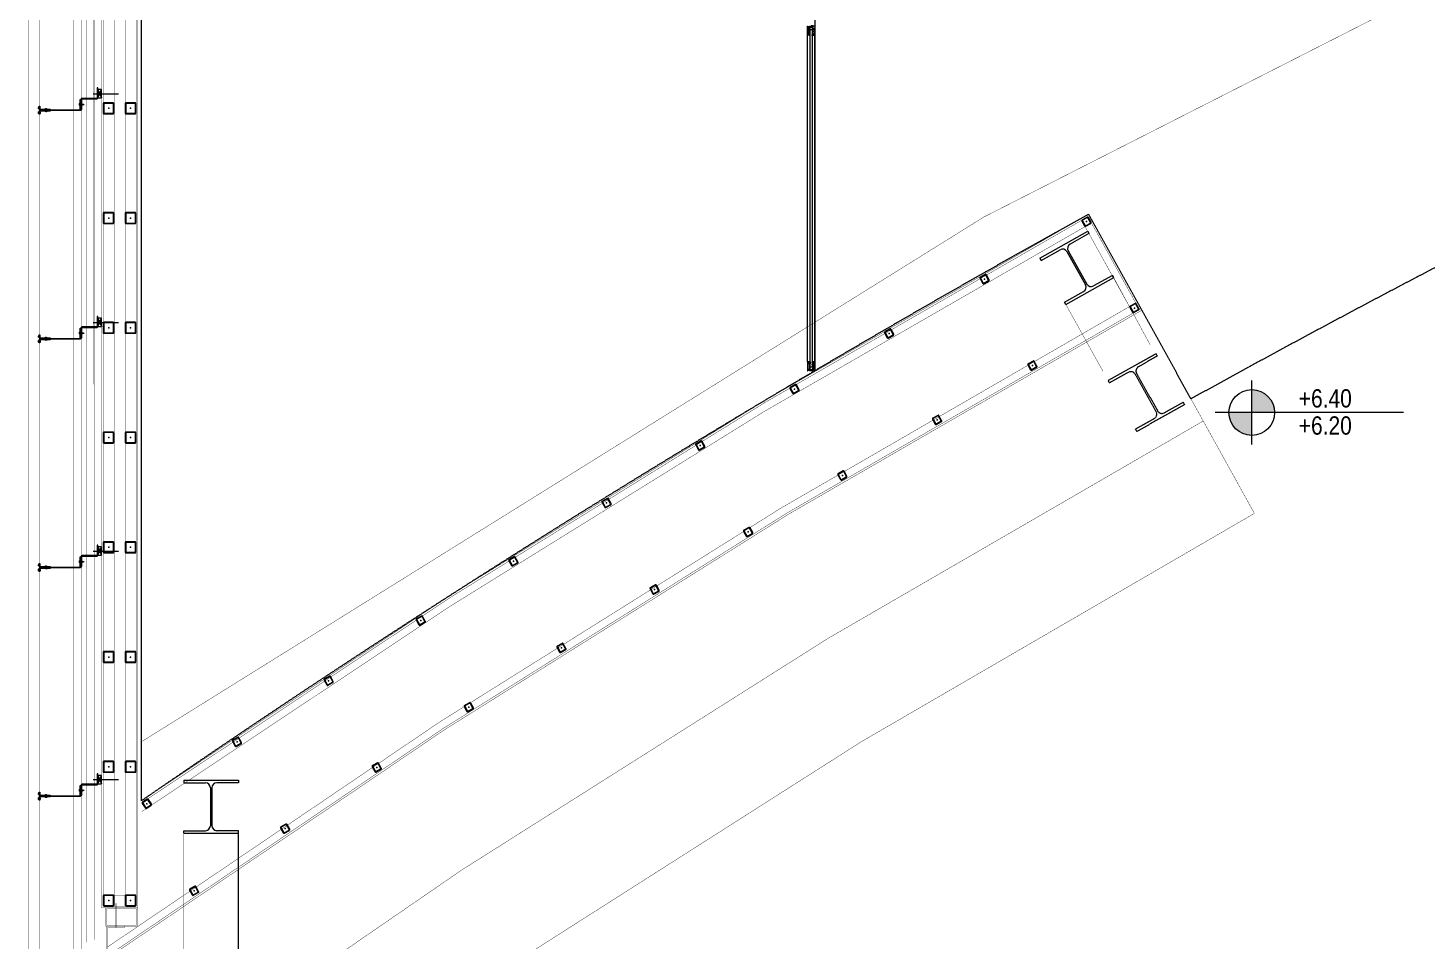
# Model space of a CAD drawing. Extents: x -1457 to 23780, y -2071 to 4205.
# Drawn here: x 7067 to 7833, y 871 to 1370 of the extents above; entities that cross this region are included whole.
import ezdxf
from ezdxf.enums import TextEntityAlignment as Align

# ---------------------------------------------------------------- set-up
doc = ezdxf.new("R2010")
doc.units = 0
doc.header["$MEASUREMENT"] = 0
doc.linetypes.add('HIDDEN', pattern=[0.375, 0.25, -0.125])
doc.layers.get('0').update_dxf_attribs({"color": 9, "lineweight": 9})
for name, color, linetype, lineweight in [('0 @ 1', 9, 'Continuous', 9), ('10', 9, 'Continuous', 9), ('M-TEFRIS2-015', 129, 'Continuous', 9), ('M-TEFRIS2-015 @ 1', 129, 'Continuous', 9)]:
    doc.layers.add(name, color=color, linetype=linetype, lineweight=lineweight)
doc.styles.add('Arial', font='arial.ttf', dxfattribs={"height": 2.5})
doc.styles.add('MuuM_TEXT-STANDART', font='ARIALN.TTF')
pattern_1 = [(225, (-604.72494, -2171.82614), (-0.0883883476, 0.0883883476), []), (135, (-604.72494, -2171.82614), (0.0883883476, 0.0883883476), [])]

# ---------------------------------------------------------------- blocks, each defined once
blk = doc.blocks.new('0_elevationtarget-p')
h = blk.add_hatch(color=256)
h.paths.add_polyline_path([(2.5, 0, 0.414214), (0, 2.5), (0, 0)])
h.paths.add_polyline_path([(0, 0), (-2.5, 0, 0.414214), (0, -2.5)])
blk.add_line((0, -3.5), (0, 3.5))
blk.add_lwpolyline([(16.6, 0), (-4, 0)])
blk.add_circle((0, 0), 2.5)
at = {"style": 'Arial'}
blk.add_attdef('BITMISKOT', text='', height=2, dxfattribs=at).set_placement((4.5, 0), align=Align.BOTTOM_LEFT)
blk.add_attdef('KABAKOT', text='', height=2, dxfattribs=at).set_placement((4.5, -0.59), align=Align.TOP_LEFT)
blk = doc.blocks.new('prf-300')
at = {"linetype": 'Continuous'}
for p, q in [((0, 29), (30, 29)), ((0, 29), (0, 27.6)), ((0, 27.6), (11.88, 27.6)), ((14.58, 24.9), (14.58, 4.1)), ((15.43, 24.9), (15.43, 4.1)), ((30, 27.6), (18.13, 27.6)), ((30, 29), (30, 27.6)), ((0, 1.4), (11.88, 1.4)), ((0, 0), (0, 1.4)), ((30, 1.4), (18.13, 1.4)), ((30, 0), (30, 1.4)), ((0, 0), (30, 0))]:
    blk.add_line(p, q, dxfattribs=at)
for centre, start, end in [((11.88, 24.9), 0, 90), ((18.13, 24.9), 90, 180), ((11.88, 4.1), 270, 0), ((18.13, 4.1), 180, 270)]:
    blk.add_arc(centre, 2.7, start, end, dxfattribs=at)
blk = doc.blocks.new('p- alum kaplama profil')
at = {"lineweight": 13}
blk.add_lwpolyline([(7.12, 12.59), (7.12, 26.49)], dxfattribs=at)
at = {"lineweight": 5}
blk.add_lwpolyline([(9.44, 15.16), (4.79, 15.16), (4.79, 17.16), (9.44, 17.16)], close=True, dxfattribs=at)
for points in [[(4.79, 15.16), (9.44, 17.16)], [(9.44, 15.16), (4.79, 17.16)]]:
    blk.add_lwpolyline(points, dxfattribs=at)
at = {"lineweight": 18}
blk.add_lwpolyline([(4.09, 6.16), (-1.41, 6.16), (-1.41, 6.46), (4.09, 6.46, 0.414214), (4.29, 6.66), (4.29, 14.66, -0.414214), (4.79, 15.16), (10.29, 15.16), (10.29, 14.86), (4.79, 14.86, 0.414214), (4.59, 14.66), (4.59, 6.66, -0.414214)], format="xyb", close=True, dxfattribs=at)
blk.add_lwpolyline([(-2.06, 5.56), (-2.06, -2.34), (-2.06, -15.69), (-1.66, -15.69), (-1.66, -2.34), (-1.66, 5.56), (-1.66, 5.56), (-1.66, 5.57), (-1.66, 5.57), (-1.66, 5.58), (-1.66, 5.58), (-1.65, 5.59), (-1.65, 5.59), (-1.65, 5.59), (-1.65, 5.6), (-1.65, 5.6), (-1.64, 5.61), (-1.64, 5.61), (-1.64, 5.62), (-1.64, 5.62), (-1.63, 5.62), (-1.63, 5.63), (-1.63, 5.63), (-1.62, 5.63), (-1.62, 5.64), (-1.61, 5.64), (-1.61, 5.64), (-1.61, 5.64), (-1.6, 5.65), (-1.6, 5.65), (-1.59, 5.65), (-1.59, 5.65), (-1.58, 5.65), (-1.58, 5.65), (-1.57, 5.66), (-1.57, 5.66), (-1.56, 5.66), (-1.56, 5.66), (3.94, 5.66), (3.94, 6.06), (-1.56, 6.06), (-1.58, 6.06), (-1.61, 6.05), (-1.63, 6.05), (-1.66, 6.05), (-1.68, 6.04), (-1.7, 6.03), (-1.73, 6.03), (-1.75, 6.02), (-1.77, 6.01), (-1.79, 6), (-1.82, 5.99), (-1.84, 5.97), (-1.86, 5.96), (-1.88, 5.94), (-1.89, 5.93), (-1.91, 5.91), (-1.93, 5.89), (-1.95, 5.87), (-1.96, 5.85), (-1.97, 5.83), (-1.99, 5.81), (-2, 5.79), (-2.01, 5.77), (-2.02, 5.75), (-2.03, 5.72), (-2.04, 5.7), (-2.04, 5.68), (-2.05, 5.65), (-2.05, 5.63), (-2.06, 5.61), (-2.06, 5.58)], close=True)
blk.add_lwpolyline([(-1.66, -2.34), (-2.06, -2.34)])
for points in [[(-2.36, -10.84), (-2.36, -16.39), (-2.36, -16.39, -0.414214), (-2.51, -16.54), (-2.51, -16.54), (-4.06, -16.54), (-4.06, -16.84), (-2.51, -16.84), (-2.51, -16.84, 0.414214), (-2.06, -16.39), (-2.06, -10.84)], [(-1.36, -10.84), (-1.66, -10.84), (-1.66, -16.39, 0.414214), (-1.21, -16.84), (-1.21, -16.84), (0.34, -16.84), (0.34, -16.54), (-1.21, -16.54), (-1.21, -16.54, -0.414214), (-1.36, -16.39), (-1.36, -16.39)]]:
    blk.add_lwpolyline(points, format="xyb", close=True)
for points in [[(1.29, 4.93, -10), (1.29, 7.8, -10)], [(0.67, 5.66, -10), (1.91, 5.66, -10)], [(0.67, 5.66, -10), (0.67, 5.64, -10), (0.67, 5.62, -10), (0.67, 5.6, -10), (0.68, 5.58, -10), (0.68, 5.56, -10), (0.69, 5.54, -10), (0.69, 5.52, -10), (0.7, 5.5, -10), (0.7, 5.48, -10), (0.71, 5.46, -10), (0.72, 5.45, -10), (0.73, 5.43, -10), (0.74, 5.41, -10), (0.75, 5.4, -10), (0.76, 5.38, -10), (0.77, 5.36, -10), (0.79, 5.35, -10), (0.8, 5.33, -10), (0.81, 5.32, -10), (0.83, 5.31, -10), (0.84, 5.29, -10), (0.86, 5.28, -10), (0.87, 5.27, -10), (0.89, 5.26, -10), (0.91, 5.25, -10), (0.92, 5.24, -10), (0.94, 5.23, -10), (0.96, 5.22, -10), (0.98, 5.21, -10), (1, 5.21, -10), (1.02, 5.2, -10), (1.03, 5.2, -10)], [(0.96, 5.66, -10), (0.97, 5.66, -10), (0.97, 5.66, -10), (0.97, 5.66, -10), (0.98, 5.66, -10), (0.98, 5.66, -10), (0.99, 5.66, -10), (0.99, 5.66, -10), (1, 5.66, -10), (1, 5.67, -10), (1, 5.67, -10), (1.01, 5.67, -10), (1.01, 5.67, -10), (1.01, 5.67, -10), (1.02, 5.68, -10), (1.02, 5.68, -10), (1.02, 5.68, -10), (1.03, 5.69, -10), (1.03, 5.69, -10), (1.03, 5.69, -10), (1.04, 5.7, -10), (1.04, 5.7, -10), (1.04, 5.7, -10), (1.04, 5.71, -10), (1.04, 5.71, -10), (1.05, 5.72, -10), (1.05, 5.72, -10), (1.05, 5.72, -10), (1.05, 5.73, -10), (1.05, 5.73, -10), (1.05, 5.74, -10), (1.05, 5.74, -10), (1.05, 5.75, -10)], [(1.61, 6.87, -10), (0.98, 6.96, -10)], [(1.33, 5.85, -10), (0.98, 5.88, -10)], [(1.56, 7.05, -10), (1.02, 7.13, -10)], [(1.03, 5.2, -10), (1.04, 5.2, -10), (1.05, 5.19, -10), (1.05, 5.19, -10), (1.06, 5.19, -10), (1.06, 5.19, -10), (1.07, 5.19, -10), (1.07, 5.19, -10), (1.08, 5.19, -10), (1.08, 5.19, -10), (1.09, 5.19, -10), (1.09, 5.18, -10), (1.1, 5.18, -10), (1.1, 5.18, -10), (1.11, 5.18, -10), (1.11, 5.18, -10), (1.12, 5.18, -10), (1.12, 5.18, -10), (1.13, 5.18, -10), (1.13, 5.18, -10), (1.14, 5.18, -10), (1.15, 5.18, -10), (1.15, 5.18, -10), (1.16, 5.17, -10), (1.16, 5.17, -10), (1.17, 5.17, -10), (1.17, 5.17, -10), (1.18, 5.17, -10), (1.18, 5.17, -10), (1.19, 5.17, -10), (1.19, 5.17, -10), (1.2, 5.17, -10), (1.2, 5.17, -10)], [(1.05, 6.91, -10), (1.29, 7.56, -10)], [(1.05, 5.83, -10), (1.05, 6.01, -10)], [(1.05, 5.75, -10), (1.05, 5.83, -10)], [(1.2, 5.17, -10), (1.2, 5.2, -10)], [(1.38, 5.2, -10), (1.2, 5.2, -10)], [(1.53, 6.82, -10), (1.29, 7.56, -10)], [(1.29, 6.16, -10), (1.29, 6.26, -10)], [(1.38, 5.17, -10), (1.38, 5.2, -10)], [(1.38, 5.17, -10), (1.38, 5.17, -10), (1.39, 5.17, -10), (1.39, 5.17, -10), (1.4, 5.17, -10), (1.41, 5.17, -10), (1.41, 5.17, -10), (1.42, 5.17, -10), (1.42, 5.17, -10), (1.43, 5.17, -10), (1.43, 5.18, -10), (1.44, 5.18, -10), (1.44, 5.18, -10), (1.45, 5.18, -10), (1.45, 5.18, -10), (1.46, 5.18, -10), (1.46, 5.18, -10), (1.47, 5.18, -10), (1.47, 5.18, -10), (1.48, 5.18, -10), (1.48, 5.18, -10), (1.49, 5.18, -10), (1.5, 5.19, -10), (1.5, 5.19, -10), (1.51, 5.19, -10), (1.51, 5.19, -10), (1.52, 5.19, -10), (1.52, 5.19, -10), (1.53, 5.19, -10), (1.53, 5.19, -10), (1.54, 5.19, -10), (1.54, 5.2, -10), (1.55, 5.2, -10)], [(1.53, 5.75, -10), (1.53, 5.92, -10)], [(1.53, 5.75, -10), (1.53, 5.74, -10), (1.53, 5.74, -10), (1.53, 5.73, -10), (1.53, 5.73, -10), (1.53, 5.72, -10), (1.54, 5.72, -10), (1.54, 5.72, -10), (1.54, 5.71, -10), (1.54, 5.71, -10), (1.54, 5.7, -10), (1.54, 5.7, -10), (1.55, 5.7, -10), (1.55, 5.69, -10), (1.55, 5.69, -10), (1.55, 5.69, -10), (1.56, 5.68, -10), (1.56, 5.68, -10), (1.56, 5.68, -10), (1.57, 5.67, -10), (1.57, 5.67, -10), (1.58, 5.67, -10), (1.58, 5.67, -10), (1.58, 5.67, -10), (1.59, 5.66, -10), (1.59, 5.66, -10), (1.6, 5.66, -10), (1.6, 5.66, -10), (1.6, 5.66, -10), (1.61, 5.66, -10), (1.61, 5.66, -10), (1.62, 5.66, -10), (1.62, 5.66, -10)], [(1.55, 5.2, -10), (1.57, 5.2, -10), (1.59, 5.21, -10), (1.6, 5.21, -10), (1.62, 5.22, -10), (1.64, 5.23, -10), (1.66, 5.24, -10), (1.68, 5.25, -10), (1.69, 5.26, -10), (1.71, 5.27, -10), (1.73, 5.28, -10), (1.74, 5.29, -10), (1.76, 5.31, -10), (1.77, 5.32, -10), (1.78, 5.33, -10), (1.8, 5.35, -10), (1.81, 5.36, -10), (1.82, 5.38, -10), (1.83, 5.4, -10), (1.84, 5.41, -10), (1.85, 5.43, -10), (1.86, 5.45, -10), (1.87, 5.46, -10), (1.88, 5.48, -10), (1.89, 5.5, -10), (1.89, 5.52, -10), (1.9, 5.54, -10), (1.9, 5.56, -10), (1.9, 5.58, -10), (1.91, 5.6, -10), (1.91, 5.62, -10), (1.91, 5.64, -10), (1.91, 5.66, -10)], [(-2.86, -13.04, 0), (-0.86, -13.04, 0)], [(-2.36, -12.52, 0), (-2.4, -12.53, 0), (-2.43, -12.56, 0), (-2.47, -12.58, 0), (-2.5, -12.6, 0), (-2.53, -12.63, 0), (-2.56, -12.66, 0), (-2.59, -12.69, 0), (-2.61, -12.73, 0), (-2.63, -12.76, 0), (-2.65, -12.8, 0), (-2.67, -12.84, 0), (-2.68, -12.88, 0), (-2.69, -12.92, 0), (-2.7, -12.96, 0), (-2.71, -13, 0), (-2.71, -13.04, 0), (-2.71, -13.08, 0), (-2.7, -13.13, 0), (-2.69, -13.17, 0), (-2.68, -13.21, 0), (-2.67, -13.25, 0), (-2.65, -13.28, 0), (-2.63, -13.32, 0), (-2.61, -13.36, 0), (-2.59, -13.39, 0), (-2.56, -13.42, 0), (-2.53, -13.45, 0), (-2.5, -13.48, 0), (-2.47, -13.51, 0), (-2.43, -13.53, 0), (-2.4, -13.55, 0), (-2.36, -13.57, 0)], [(-2.36, -13.04, 0), (-2.36, -12.52, 0)], [(-2.36, -13.04, 0), (-2.36, -12.73, 0)], [(-2.36, -12.73, 0), (-2.36, -13.04, 0)], [(-1.36, -12.73, 0), (-2.36, -12.73, 0)], [(-2.36, -13.04, 0), (-2.36, -13.36, 0)], [(-2.36, -13.04, 0), (-2.36, -13.57, 0)], [(-2.36, -13.36, 0), (-2.36, -13.04, 0)], [(-1.36, -13.36, 0), (-2.36, -13.36, 0)], [(-1.36, -13.04, 0), (-1.36, -12.37, 0)], [(-1.36, -13.72, 0), (-1.32, -13.68, 0), (-1.29, -13.65, 0), (-1.26, -13.61, 0), (-1.23, -13.58, 0), (-1.2, -13.54, 0), (-1.18, -13.5, 0), (-1.16, -13.45, 0), (-1.14, -13.41, 0), (-1.12, -13.37, 0), (-1.1, -13.32, 0), (-1.09, -13.28, 0), (-1.08, -13.23, 0), (-1.07, -13.18, 0), (-1.06, -13.14, 0), (-1.06, -13.09, 0), (-1.06, -13.04, 0), (-1.06, -12.99, 0), (-1.06, -12.95, 0), (-1.07, -12.9, 0), (-1.08, -12.85, 0), (-1.09, -12.81, 0), (-1.1, -12.76, 0), (-1.12, -12.72, 0), (-1.14, -12.67, 0), (-1.16, -12.63, 0), (-1.18, -12.59, 0), (-1.2, -12.55, 0), (-1.23, -12.51, 0), (-1.26, -12.47, 0), (-1.29, -12.43, 0), (-1.32, -12.4, 0), (-1.36, -12.37, 0)], [(-1.36, -13.04, 0), (-1.36, -13.72, 0)], [(-3.84, -17.04, 0), (-3.81, -17.07, 0), (-3.78, -17.1, 0), (-3.75, -17.12, 0), (-3.72, -17.15, 0), (-3.69, -17.17, 0), (-3.66, -17.19, 0), (-3.62, -17.21, 0), (-3.59, -17.23, 0), (-3.55, -17.24, 0), (-3.52, -17.26, 0), (-3.48, -17.27, 0), (-3.44, -17.28, 0), (-3.4, -17.28, 0), (-3.36, -17.29, 0), (-3.32, -17.29, 0), (-3.29, -17.29, 0), (-3.25, -17.29, 0), (-3.21, -17.29, 0), (-3.17, -17.28, 0), (-3.13, -17.28, 0), (-3.09, -17.27, 0), (-3.06, -17.26, 0), (-3.02, -17.24, 0), (-2.98, -17.23, 0), (-2.95, -17.21, 0), (-2.91, -17.19, 0), (-2.88, -17.17, 0), (-2.85, -17.15, 0), (-2.82, -17.12, 0), (-2.79, -17.1, 0), (-2.76, -17.07, 0), (-2.73, -17.04, 0)], [(-3.29, -17.04, 0), (-3.84, -17.04, 0)], [(-2.85, -16.54, 0), (-2.86, -16.51, 0), (-2.87, -16.47, 0), (-2.89, -16.44, 0), (-2.91, -16.41, 0), (-2.93, -16.38, 0), (-2.96, -16.35, 0), (-2.98, -16.33, 0), (-3.01, -16.31, 0), (-3.04, -16.29, 0), (-3.07, -16.27, 0), (-3.11, -16.25, 0), (-3.14, -16.24, 0), (-3.18, -16.23, 0), (-3.21, -16.22, 0), (-3.25, -16.22, 0), (-3.29, -16.22, 0), (-3.32, -16.22, 0), (-3.36, -16.22, 0), (-3.39, -16.23, 0), (-3.43, -16.24, 0), (-3.46, -16.25, 0), (-3.5, -16.27, 0), (-3.53, -16.29, 0), (-3.56, -16.31, 0), (-3.59, -16.33, 0), (-3.61, -16.35, 0), (-3.64, -16.38, 0), (-3.66, -16.41, 0), (-3.68, -16.44, 0), (-3.7, -16.47, 0), (-3.71, -16.51, 0), (-3.73, -16.54, 0)], [(-3.29, -16.54, 0), (-3.73, -16.54, 0)], [(-3.29, -16.54, 0), (-3.55, -16.54, 0)], [(-3.55, -16.54, 0), (-3.29, -16.54, 0)], [(-3.55, -17.04, 0), (-3.55, -16.54, 0)], [(-3.29, -17.54, 0), (-3.29, -16.04, 0)], [(-3.29, -16.54, 0), (-2.85, -16.54, 0)], [(-3.29, -16.54, 0), (-3.03, -16.54, 0)], [(-3.03, -16.54, 0), (-3.29, -16.54, 0)], [(-3.29, -17.04, 0), (-2.73, -17.04, 0)], [(-3.03, -17.04, 0), (-3.03, -16.54, 0)], [(-0.56, -17.04, 0), (-1.11, -17.04, 0)], [(0, -17.04, 0), (-0.03, -17.07, 0), (-0.06, -17.1, 0), (-0.09, -17.12, 0), (-0.12, -17.15, 0), (-0.15, -17.17, 0), (-0.18, -17.19, 0), (-0.22, -17.21, 0), (-0.25, -17.23, 0), (-0.29, -17.24, 0), (-0.33, -17.26, 0), (-0.36, -17.27, 0), (-0.4, -17.28, 0), (-0.44, -17.28, 0), (-0.48, -17.29, 0), (-0.52, -17.29, 0), (-0.56, -17.29, 0), (-0.59, -17.29, 0), (-0.63, -17.29, 0), (-0.67, -17.28, 0), (-0.71, -17.28, 0), (-0.75, -17.27, 0), (-0.79, -17.26, 0), (-0.82, -17.24, 0), (-0.86, -17.23, 0), (-0.89, -17.21, 0), (-0.93, -17.19, 0), (-0.96, -17.17, 0), (-0.99, -17.15, 0), (-1.02, -17.12, 0), (-1.05, -17.1, 0), (-1.08, -17.07, 0), (-1.11, -17.04, 0)], [(-1, -16.54, 0), (-0.98, -16.51, 0), (-0.97, -16.47, 0), (-0.95, -16.44, 0), (-0.93, -16.41, 0), (-0.91, -16.38, 0), (-0.88, -16.35, 0), (-0.86, -16.33, 0), (-0.83, -16.31, 0), (-0.8, -16.29, 0), (-0.77, -16.27, 0), (-0.73, -16.25, 0), (-0.7, -16.24, 0), (-0.66, -16.23, 0), (-0.63, -16.22, 0), (-0.59, -16.22, 0), (-0.56, -16.22, 0), (-0.52, -16.22, 0), (-0.48, -16.22, 0), (-0.45, -16.23, 0), (-0.41, -16.24, 0), (-0.38, -16.25, 0), (-0.34, -16.27, 0), (-0.31, -16.29, 0), (-0.28, -16.31, 0), (-0.25, -16.33, 0), (-0.23, -16.35, 0), (-0.2, -16.38, 0), (-0.18, -16.41, 0), (-0.16, -16.44, 0), (-0.14, -16.47, 0), (-0.13, -16.51, 0), (-0.12, -16.54, 0)], [(-0.56, -16.54, 0), (-1, -16.54, 0)], [(-0.56, -16.54, 0), (-0.82, -16.54, 0)], [(-0.82, -16.54, 0), (-0.56, -16.54, 0)], [(-0.82, -17.04, 0), (-0.82, -16.54, 0)], [(-0.56, -17.54, 0), (-0.56, -16.04, 0)], [(-0.56, -16.54, 0), (-0.3, -16.54, 0)], [(-0.56, -16.54, 0), (-0.12, -16.54, 0)], [(-0.3, -16.54, 0), (-0.56, -16.54, 0)], [(-0.56, -17.04, 0), (0, -17.04, 0)], [(-0.3, -17.04, 0), (-0.3, -16.54, 0)]]:
    blk.add_polyline3d(points)
blk = doc.blocks.new('Prf-40x40')
for points in [[(1.5, -2), (-1.5, -2, -0.414214), (-2, -1.5), (-2, 1.5, -0.414214), (-1.5, 2), (1.5, 2, -0.414214), (2, 1.5), (2, -1.5, -0.414214)], [(1.5, -1.7), (-1.5, -1.7, -0.414214), (-1.7, -1.5), (-1.7, 1.5, -0.414214), (-1.5, 1.7), (1.5, 1.7, -0.414214), (1.7, 1.5), (1.7, -1.5, -0.414214)]]:
    blk.add_lwpolyline(points, format="xyb", close=True)
blk.add_point((0, 0))
blk = doc.blocks.new('prf-60x60')
for points in [[(-2.5, -6), (2.5, -6, 0.414214), (3, -5.5), (3, -0.5, 0.414214), (2.5, 0), (-2.5, 0, 0.414214), (-3, -0.5), (-3, -5.5, 0.414214)], [(-2.5, -5.7), (2.5, -5.7, 0.414214), (2.7, -5.5), (2.7, -0.5, 0.414214), (2.5, -0.3), (-2.5, -0.3, 0.414214), (-2.7, -0.5), (-2.7, -5.5, 0.414214)]]:
    blk.add_lwpolyline(points, format="xyb", close=True)
at = {"color": 252}
blk.add_point((0, -3), dxfattribs=at)
blk = doc.blocks.new('p-strahle-alüminyumdoğramaprofili')
at = {"layer": '10'}
h = blk.add_hatch(dxfattribs=at)
h.set_pattern_fill('NET', color=256, angle=315, style=0)
h.set_pattern_definition(pattern_1)
h.paths.add_polyline_path([(-4.62, 2.65), (-4.68, 2.65), (-4.72, 2.75), (-4.72, 2.8), (-4.69, 2.8), (-4.69, 2.92), (-4.98, 2.92), (-4.98, 2.8), (-4.95, 2.8), (-4.99, 2.65), (-5.08, 2.66), (-5.25, 2.28), (-5.14, 2.28), (-5.14, 2.33), (-4.98, 2.52, 0.2599), (-4.9, 2.28), (-4.66, 2.28, 0.382682)])
h.paths.add_polyline_path([(-4.86, 2.52), (-4.67, 2.52, -2.16717)], flags=16)
h = blk.add_hatch(dxfattribs=at)
h.set_pattern_fill('NET', color=256, angle=315, style=0)
h.set_pattern_definition(pattern_1)
h.paths.add_polyline_path([(-4.62, 0.88), (-4.68, 0.88), (-4.72, 0.77), (-4.72, 0.73), (-4.69, 0.73), (-4.69, 0.6), (-4.98, 0.6), (-4.98, 0.73), (-4.95, 0.73), (-4.99, 0.88), (-5.08, 0.87), (-5.25, 1.24), (-5.14, 1.24), (-5.14, 1.2), (-4.98, 1.01, -0.2599), (-4.9, 1.24), (-4.66, 1.24, -0.382682)])
h.paths.add_polyline_path([(-4.86, 1), (-4.67, 1, 2.16717)], flags=16)
h = blk.add_hatch(dxfattribs=at)
h.set_pattern_fill('NET', color=256, angle=315, style=0)
h.set_pattern_definition([(225, (-608.45214, -2173.53612), (-0.0883883476, 0.0883883476), []), (135, (-608.45214, -2173.53612), (0.0883883476, 0.0883883476), [])])
h.paths.add_polyline_path([(-3.45, 2.28), (-3.45, 2.57), (-4.49, 2.57), (-4.49, 2.28)])
h = blk.add_hatch(dxfattribs=at)
h.set_pattern_fill('NET', color=256, angle=315, style=0)
h.set_pattern_definition([(225, (-608.45214, -2180.04526), (-0.0883883476, 0.0883883476), []), (135, (-608.45214, -2180.04526), (0.0883883476, 0.0883883476), [])])
h.paths.add_polyline_path([(-3.45, 0.93), (-3.45, 1.24), (-4.49, 1.24), (-4.49, 0.93)])
h = blk.add_hatch(dxfattribs=at)
h.set_pattern_fill('NET', color=256, angle=315, style=0)
h.set_pattern_definition([(225, (-629.50454, -2177.58922), (-0.0883883476, 0.0883883476), []), (135, (-629.50454, -2177.58922), (0.0883883476, 0.0883883476), [])])
h.paths.add_polyline_path([(0, 0.68), (0, 1.75), (-0.18, 1.75), (-0.18, 0.68)])
for points in [[(-5.08, 2.66), (-5.25, 2.28)], [(-5.09, 0.88), (-5.25, 1.24)], [(-4.98, 2.52), (-5.14, 2.33), (-5.14, 2.28)], [(-4.98, 1.01), (-5.14, 1.2), (-5.14, 1.24)], [(-4.92, 3.6), (-4.92, 3.16), (-4.61, 3.16), (-4.61, 2.87), (-4.52, 2.87), (-4.62, 2.65), (-4.68, 2.65), (-4.72, 2.75), (-4.72, 2.8), (-4.69, 2.8), (-4.69, 3.05), (-4.98, 3.05), (-4.98, 2.8), (-4.95, 2.8), (-4.99, 2.65), (-5.08, 2.66), (-5.07, 3.76), (-0.11, 3.76)], [(-4.69, 2.92), (-4.98, 2.92)], [(-4.71, 0.6), (-4.98, 0.6)], [(-2.83, 0.2), (-2.67, 0.2), (-2.67, -0.04), (-4.87, -0.04), (-4.87, 0.19), (-4.57, 0.19), (-4.57, 0.73), (-2.67, 0.73)], [(-4.52, 2.87), (-4.49, 2.87), (-4.49, 2.26)], [(-4.49, 0.93), (-4.49, 0.93), (-4.49, 1.26)], [(-3.45, 2.26), (-3.45, 2.57)], [(-3.45, 1.26), (-3.45, 0.93)], [(-2.08, 0.93), (-2.08, 2.57)], [(-0.18, 0.68), (0, 0.68), (0, 1.75)], [(-0.18, 1.75), (0, 1.75)]]:
    blk.add_lwpolyline(points, dxfattribs=at)
for points in [[(-0.18, 2.74), (-0.18, 2.21), (0, 2.21), (0, 2.08), (-0.18, 2.08), (-0.18, 0.43), (0, 0.43), (0, 0), (-0.12, 0), (-0.12, -0.24), (-5.09, -0.24), (-5.09, 0.88), (-4.98, 0.88), (-4.94, 0.7), (-4.99, 0.7), (-4.99, 0.33), (-4.71, 0.33), (-4.71, 0.88), (-4.56, 0.88), (-4.52, 0.93), (-1.28, 0.93), (-1.2, 1.22), (-0.9, 1.22), (-0.9, 0.62), (-0.58, 0.62), (-0.58, 2.74)], [(-2.03, 0.78), (-1.35, 0.78), (-1.35, 0.08), (-1.28, 0.04), (-1.28, -0.04), (-2.09, -0.04), (-2.09, 0.1), (-2.03, 0.15)]]:
    blk.add_lwpolyline(points, close=True, dxfattribs=at)
for points in [[(-0.57, 3.26), (-0.57, 3.62), (-4.89, 3.62), (-4.89, 3.65, 0.561743), (-4.97, 3.66, 0.595966), (-4.92, 3.6, -2.204878)], [(-4.67, 2.52), (-4.86, 2.52, 1)], [(-4.67, 1), (-4.86, 1, -1)], [(-4.61, 2.87), (-4.49, 3.45, -0.833203), (-4.18, 3.44, -0.447088)], [(-4.49, 2.57), (-1.23, 2.57, -0.414214), (-0.9, 2.25), (-0.9, 1.22)], [(-4.18, 3.44), (-4.18, 2.99, 0.414214), (-4.07, 2.89), (-0.82, 2.89), (-0.82, 3.62)], [(-2.67, 0.73), (-2.67, 0.32), (-2.83, 0.32, 1), (-2.83, 0.2, -1)], [(-0.11, 3.76), (-0.11, 3.62), (-0.45, 3.62), (-0.45, 3.14, -1), (-0.66, 3.14)], [(-0.66, 3.14, -0.305404), (-0.57, 3.26, -5.773092)]]:
    blk.add_lwpolyline(points, format="xyb", dxfattribs=at)
for centre, radius, start, end in [((-4.73, 2.47), 0.253, 168.66756, 234.12581), ((-4.73, 1.06), 0.253, 125.87419, 191.33244), ((-4.77, 2.44), 0.125, 139.54015, 40.45985), ((-4.77, 1.08), 0.125, 319.54015, 220.45985), ((-4.84, 2.48), 0.273, 305.97376, 36.42893), ((-4.84, 1.04), 0.273, 323.57107, 54.02624)]:
    blk.add_arc(centre, radius, start, end, dxfattribs=at)

msp = doc.modelspace()

# ---------------------------------------------------------------- linework, layer by layer
at = {"layer": 'M-TEFRIS2-015', "linetype": 'HIDDEN', "lineweight": 0}
for p, q in [((7129.5, 947.48), (7129.5, 1835)), ((7497.5, 1835), (7497.5, 1182.71)), ((7497.58, 1182.57), (7497.58, 1835)), ((7703.07, 1167.17), (7647.15, 1268.13)), ((7657.79, 1177.22), (7683.95, 1191.91)), ((7684.71, 1190.55), (7674.37, 1184.76)), ((7683.95, 1191.91), (7684.71, 1190.55)), ((7497.5, 1182.71), (7497.58, 1182.57)), ((7668.88, 1181.67), (7658.55, 1175.87)), ((7672.56, 1180.64), (7684.06, 1160.15)), ((7673.34, 1181.08), (7684.84, 1160.59)), ((7658.55, 1175.87), (7657.79, 1177.22)), ((7699.61, 1164), (7673.45, 1149.32)), ((7688.52, 1159.55), (7698.85, 1165.35)), ((7698.85, 1165.35), (7699.61, 1164)), ((7703.07, 1167.17), (7703.07, 1167.17)), ((7672.69, 1150.67), (7683.02, 1156.47)), ((7673.45, 1149.32), (7672.69, 1150.67)), ((7182.5, 864.03), (7182.5, 929.68))]:
    msp.add_line(p, q, dxfattribs=at)
at = {"layer": 'M-TEFRIS2-015', "linetype": 'HIDDEN', "lineweight": 0, "const_width": 0.2}
for points in [[(7067.5, 861.68), (7067.5, 861.68), (7067.5, 2865), (10767.5, 2865), (10767.49, 1989.75)], [(7073.5, 861.68), (7073.5, 2859), (10761.5, 2859), (10761.5, 1989.75)], [(7096.5, 861.98), (7096.5, 1456.63)], [(7098.17, 861.98), (7092.5, 861.98), (7092.5, 1450)], [(7099.5, 869.98), (7099.5, 1450)], [(7103.47, 1450), (7103.5, 871.53), (7103.5, 871.53)], [(7680.76, 1196.73), (7660.83, 1233.47)], [(7654.97, 1182.25), (7634.67, 1218.79)], [(7152.5, 864.03), (7152.5, 929.68)], [(7115.97, 878.06), (7115.97, 890.88), (7115.84, 891.06), (7115.09, 891.06), (7114.97, 890.88), (7114.97, 878.06)]]:
    msp.add_lwpolyline(points, dxfattribs=at)
for points in [[(7129.5, 979.76, -0.152644), (10705.5, 2076.19, -0.10573)], [(7129.5, 946.27, -0.02439), (7646.76, 1266.77), (7674.86, 1216.03, 0.026932), (7110.87, 862.59), (7110.87, 861.37, -0.027001), (7676.22, 1215.64), (7647.15, 1268.13, 0.024402), (7129.5, 947.48)], [(7110.87, 867.48, -0.026656), (7669.43, 1217.59), (7645.2, 1261.33, 0.024327), (7129.77, 941.6, 0.024327)], [(7676.22, 1215.64), (7737.75, 1104.54, 0.030791), (7109.42, 704.15), (7109.42, 847.7)], [(7109.42, 775.36, -0.029077), (7709.78, 1155.04)], [(7109.5, 888.16), (7109.5, 879.56, 0.412203), (7110.2, 878.86), (7126.8, 878.86, 0.414214), (7127.5, 879.56), (7127.5, 888.16, 0.414214), (7126.8, 888.86), (7110.2, 888.86, 0.414214), (7109.5, 888.16), (7109.5, 879.56)], [(7110.06, 879.84), (7110.06, 887.88, -0.414214), (7110.48, 888.3), (7126.52, 888.3, -0.414214), (7126.94, 887.88), (7126.94, 879.84, -0.414214), (7126.52, 879.42), (7110.48, 879.42, -0.414214), (7110.06, 879.84, -1)]]:
    msp.add_lwpolyline(points, format="xyb", dxfattribs=at)
for points in [[(7107.5, 1450), (7127.5, 1450), (7127.5, 888.86), (7107.5, 888.86)], [(7108.5, 1449), (7126.5, 1449), (7126.5, 889.86), (7108.5, 889.86)], [(7114.5, 1443), (7120.5, 1443), (7120.5, 895.86), (7114.5, 895.86)], [(7120.07, 878.86), (7110.07, 878.86), (7110.07, 861.38), (7110.87, 861.38), (7110.87, 878.06), (7110.87, 878.06), (7120.07, 878.06)]]:
    msp.add_lwpolyline(points, close=True, dxfattribs=at)
at = {"layer": 'M-TEFRIS2-015', "linetype": 'HIDDEN', "lineweight": 0}
for points in [[(7493.5, 1187.48), (7493.5, 1366)], [(7495, 1184.48), (7495, 1368.99)], [(7496, 1368.99), (7496, 1184.48)], [(7497.5, 1187.48), (7497.5, 1365.99)]]:
    msp.add_lwpolyline(points, dxfattribs=at)
for centre, radius, start, end in [((10671.39, -4192.32), 6126.58, 96.245926, 118.979595), ((10671.39, -4192.32), 6242, 118.979595, 120.561303), ((10671.39, -4192.32), 6242, 120.561303, 124.571096), ((7670.2, 1179.32), 2.7, 29.30168, 119.30168), ((7675.7, 1182.4), 2.7, 119.30168, 209.30168), ((7681.7, 1158.82), 2.7, 299.30168, 29.30168), ((7687.2, 1161.91), 2.7, 209.30168, 299.30168)]:
    msp.add_arc(centre, radius, start, end, dxfattribs=at)

# ---------------------------------------------------------------- block references
at = {"layer": '0 @ 1', "linetype": 'Continuous', "xscale": -1, "rotation": 90}
msp.add_blockref('p-strahle-alüminyumdoğramaprofili', (7497.26, 1182.4), dxfattribs=at)
at = {"layer": 'M-TEFRIS2-015', "linetype": 'HIDDEN', "lineweight": 0, "xscale": -1}
for name, p, rotation in [('p- alum kaplama profil', (7090.34, 1326.86), 270), ('Prf-40x40', (7645.98, 1264.05), 28.99122559832658), ('Prf-40x40', (7590.24, 1232.6), 28.99122559832658), ('Prf-40x40', (7672.15, 1216.82), 28.99122559832658), ('p- alum kaplama profil', (7090.34, 1201.86), 270), ('Prf-40x40', (7538.11, 1202.88), 28.99122559832658), ('Prf-40x40', (7616.42, 1185.36), 28.99122559832658), ('Prf-40x40', (7486.35, 1172.51), 28.99122559832658), ('Prf-40x40', (7564.29, 1155.65), 28.99122559832658), ('Prf-40x40', (7434.86, 1141.63), 28.99122559832658), ('Prf-40x40', (7512.52, 1125.27), 28.99122559832658), ('Prf-40x40', (7383.66, 1110.24), 28.99122559832658), ('Prf-40x40', (7461.04, 1094.39), 28.99122559832658), ('p- alum kaplama profil', (7090.34, 1076.86), 270), ('Prf-40x40', (7332.73, 1078.35), 28.99122559832658), ('Prf-40x40', (7409.88, 1062.93), 28.99122559832658), ('Prf-40x40', (7282.09, 1045.95), 28.99122559832658), ('Prf-40x40', (7358.98, 1031.01), 28.99122559832658), ('Prf-40x40', (7231.73, 1013.05), 28.99122559832658), ('Prf-40x40', (7308.36, 998.58), 28.99122559832658), ('Prf-40x40', (7181.65, 979.63), 28.99122559832658), ('Prf-40x40', (7258.02, 965.63), 28.99122559832658), ('p- alum kaplama profil', (7090.34, 951.86), 270), ('Prf-40x40', (7132.38, 945.81), 34.29591848410994), ('Prf-40x40', (7207.97, 932.18), 28.99122559832658), ('Prf-40x40', (7158.2, 898.21), 28.99122559832658)]:
    msp.add_blockref(name, p, dxfattribs=dict(at, rotation=rotation))
at = {"layer": 'M-TEFRIS2-015', "linetype": 'HIDDEN', "lineweight": 0}
for name, p in [('prf-60x60', (7111.5, 1329)), ('prf-60x60', (7123.5, 1329)), ('prf-60x60', (7111.5, 1269)), ('prf-60x60', (7123.5, 1269)), ('prf-60x60', (7111.5, 1209)), ('prf-60x60', (7123.5, 1209)), ('prf-60x60', (7111.5, 1149)), ('prf-60x60', (7123.5, 1149)), ('prf-60x60', (7111.5, 1089)), ('prf-60x60', (7123.5, 1089)), ('prf-60x60', (7111.5, 1029)), ('prf-60x60', (7123.5, 1029)), ('prf-60x60', (7111.5, 969)), ('prf-60x60', (7123.5, 969)), ('prf-300', (7152.5, 929.68)), ('prf-60x60', (7111.5, 895.86)), ('prf-60x60', (7123.5, 895.86))]:
    msp.add_blockref(name, p, dxfattribs=at)
at = {"layer": 'M-TEFRIS2-015', "linetype": 'HIDDEN', "lineweight": 0, "rotation": 29.30168467490477}
msp.add_blockref('prf-300', (7634.67, 1218.79), dxfattribs=at)
at = {"layer": 'M-TEFRIS2-015', "linetype": 'HIDDEN', "lineweight": 0}
ref = msp.add_blockref('0_elevationtarget-p', (7736.32, 1159.7), dxfattribs=dict(at, xscale=5, yscale=5, zscale=0.5))
ref.add_attrib('BITMISKOT', ' +6.40', dxfattribs={"layer": '0', "height": 10, "style": 'MuuM_TEXT-STANDART'}).set_placement((7758.82, 1159.43), align=Align.BOTTOM_LEFT)
ref.add_attrib('KABAKOT', ' +6.20', dxfattribs={"layer": '0', "height": 10, "style": 'MuuM_TEXT-STANDART'}).set_placement((7758.82, 1144.59), align=Align.BOTTOM_LEFT)
at = {"layer": 'M-TEFRIS2-015 @ 1', "linetype": 'HIDDEN', "lineweight": 0, "rotation": 90}
msp.add_blockref('p-strahle-alüminyumdoğramaprofili', (7497.26, 1371.08), dxfattribs=at)

doc.saveas('drawing.dxf')
